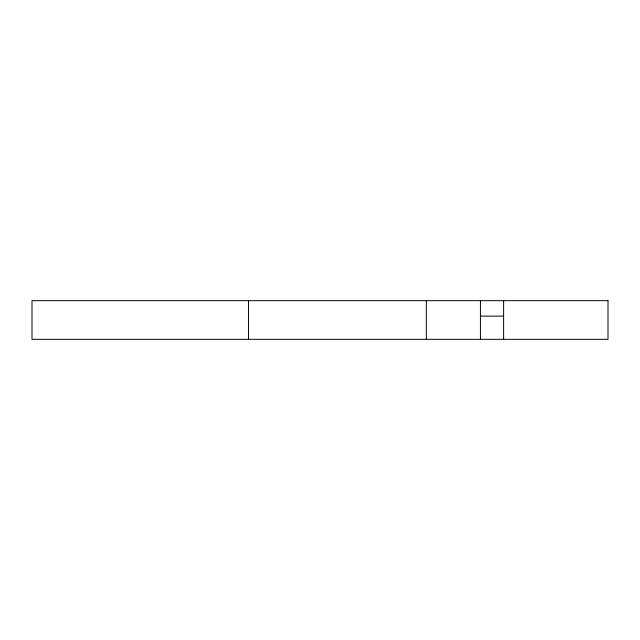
<?xml version="1.0" encoding="UTF-8"?>
<svg xmlns="http://www.w3.org/2000/svg" width="640" height="640" viewBox="0 0 640 640"><rect width="100%" height="100%" fill="white"/><g stroke="black" fill="none" stroke-linecap="round" stroke-linejoin="round"><path stroke-width="0.96" d="M480.432 316.136L503.624 316.136M503.624 300.672L503.624 339.328M480.432 300.672L480.432 339.328M426.312 300.672L426.312 339.328M248.48 300.672L248.48 339.328M608 300.672L32 300.672L32 339.328L608 339.328L608 300.672"/></g></svg>
